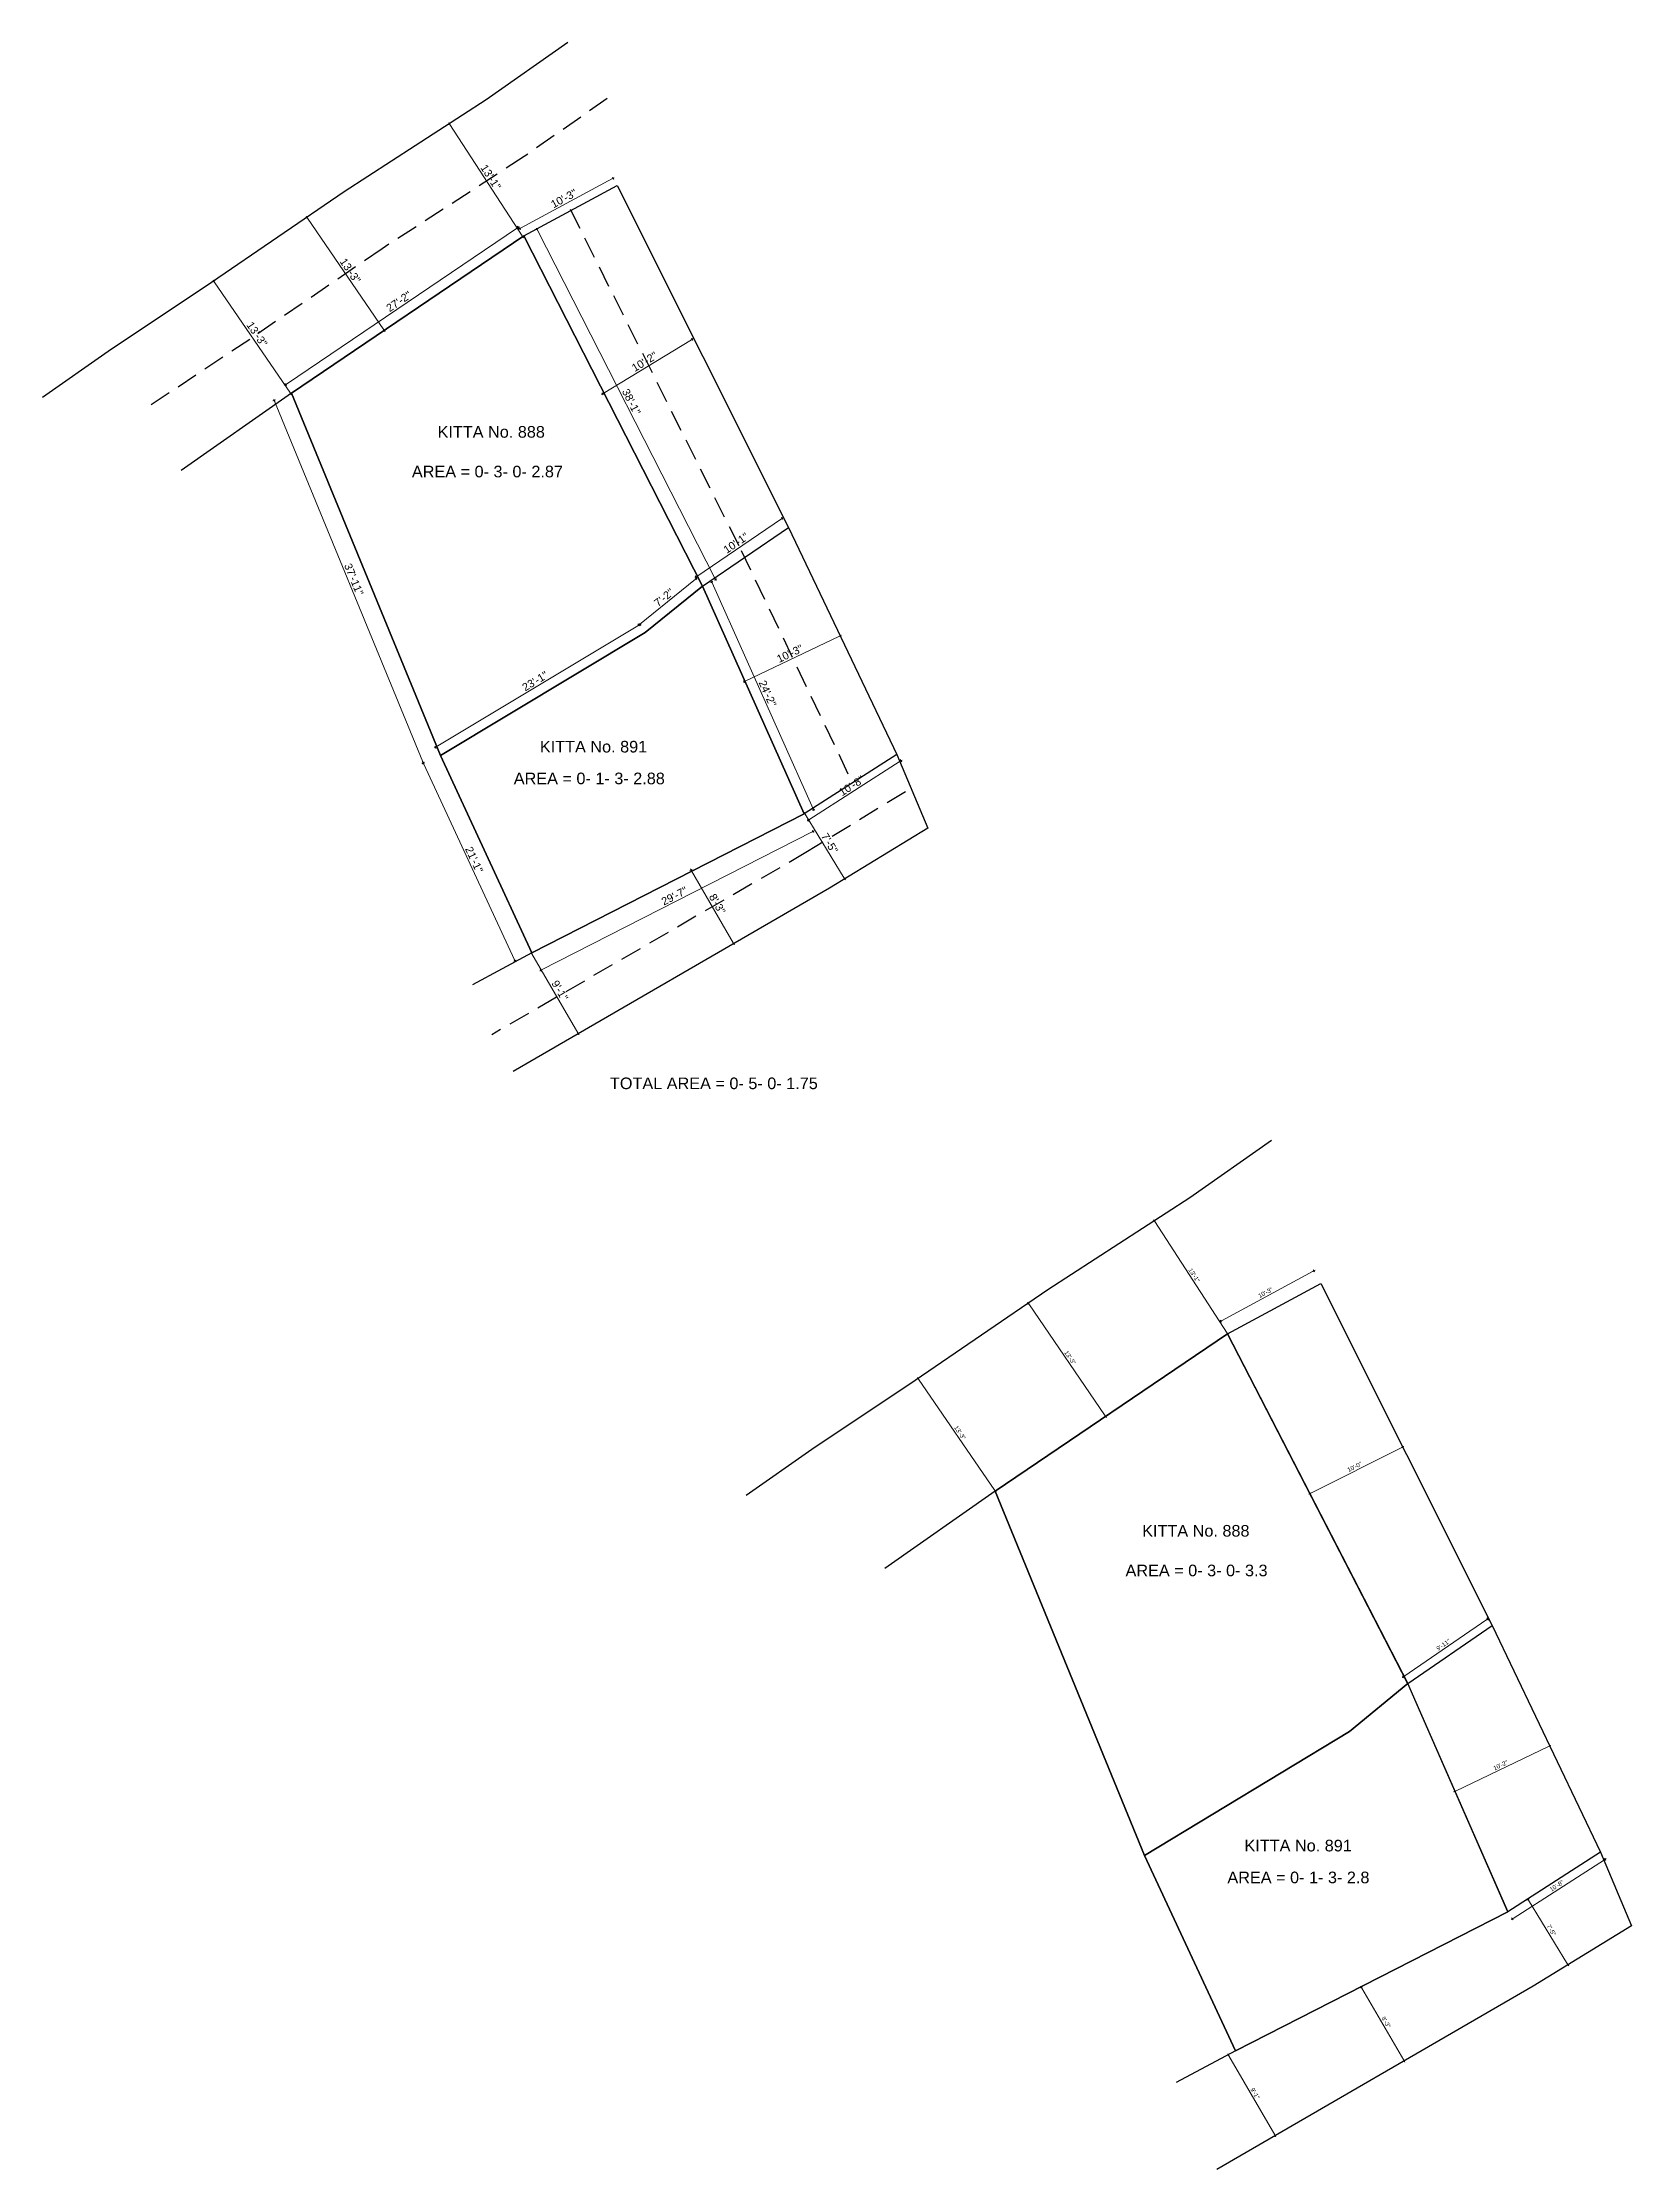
# Model space of a CAD drawing. Header units: inches. Extents: x 17428 to 39796, y 418 to 7362.
# Drawn here: x 32608 to 34455, y 2888 to 5360 of the extents above; entities that cross this region are included whole.
import ezdxf

# ---------------------------------------------------------------- set-up
doc = ezdxf.new("R2010")
doc.units = ezdxf.units.IN
doc.header["$LTSCALE"] = 0.5
doc.header["$MEASUREMENT"] = 0
doc.header["$PDMODE"] = 66
doc.linetypes.add('HIDDEN', pattern=[0.375, 0.25, -0.125])
for name, color, linetype, lineweight in [('hatch', 9, 'Continuous', 0), ('TEXT', 220, 'Continuous', 9), ('Toilet', 7, 'Continuous', 25)]:
    doc.layers.add(name, color=color, linetype=linetype, lineweight=lineweight)
doc.styles.get("Standard").update_dxf_attribs({"font": 'arial.ttf'})
doc.styles.add('style1', font='arial.ttf', dxfattribs={"height": 7})
doc.dimstyles.new('S8', dxfattribs={"dimtxt": 5, "dimasz": 1, "dimexe": 6, "dimexo": 18, "dimgap": 1.9375, "dimtad": 1, "dimdec": 0, "dimzin": 3, "dimdsep": 46, "dimlunit": 4, "dimtxsty": 'Standard', "dimblk": 'dot 2', "dimcen": 12, "dimse1": 1, "dimse2": 1, "dimclrd": 1, "dimclre": 1, "dimclrt": 256, "dimadec": 0, "dimazin": 0, "dimtfac": 0.75, "dimtdec": 0, "dimtix": 1, "dimtmove": 1, "dimatfit": 3, "dimldrblk": 'DOT', "dimfxl": 1, "dimtolj": 1, "dimtzin": 0, "dimlwd": 9, "dimlwe": 9, "dimarcsym": 0})

# ---------------------------------------------------------------- blocks, each defined once
blk = doc.blocks.new('dot1')
at = {"layer": 'hatch'}
h = blk.add_hatch(color=256, dxfattribs=at)
edge = h.paths.add_edge_path()
edge.add_arc((0, 0), 1, 0, 360)
for p, q in [((3, 0), (-3, 0)), ((0, 3), (0, -3))]:
    blk.add_line(p, q, dxfattribs=at)
blk.add_circle((0, 0), 1, dxfattribs=at)
blk = doc.blocks.new('dot 2')
at = {"layer": 'hatch', "xscale": 0.5, "yscale": 0.5, "zscale": 0.5}
blk.add_blockref('dot1', (0, 0), dxfattribs=at)
blk = doc.blocks.new('*D1028')
at = {"layer": 'Defpoints', "color": 0, "transparency": 16777216}
for p in [(33625.9, 3807.2), (33625.9, 3807.2), (33715.6, 3676.3)]:
    blk.add_point(p, dxfattribs=at)
at = {"layer": 'Toilet', "color": 1, "lineweight": 9, "transparency": 16777216}
blk.add_line((33715, 3677.1), (33626.5, 3806.4), dxfattribs=at)
for p, rotation in [((33625.9, 3807.2), 124.3843551793526), ((33715.6, 3676.3), 304.3843551793526)]:
    blk.add_blockref('dot 2', p, dxfattribs=dict(at, rotation=rotation))
at = {"layer": 'Toilet', "transparency": 16777216, "insert": (33674.5, 3744.3), "char_height": 5, "attachment_point": 5, "rotation": 304.3844}
blk.add_mtext('\\A1;13\'-3"', dxfattribs=at)
blk = doc.blocks.new('_Dot')
at = {"color": 0, "linetype": 'ByBlock', "lineweight": -2}
blk.add_line((-0.5, 0), (-1, 0), dxfattribs=at)
at = {"color": 0, "linetype": 'ByBlock', "const_width": 0.5}
blk.add_lwpolyline([(-0.25, 0, 1), (0.25, 0, 1)], format="xyb", close=True, dxfattribs=at)
blk = doc.blocks.new('*D1029')
at = {"layer": 'Defpoints', "color": 0, "transparency": 16777216}
for p in [(33900.4, 3990.5), (33900.4, 3990.5), (33985.5, 3859.1)]:
    blk.add_point(p, dxfattribs=at)
at = {"layer": 'Toilet', "color": 1, "lineweight": 9, "transparency": 16777216}
blk.add_line((33985, 3860), (33900.9, 3989.7), dxfattribs=at)
for p, rotation in [((33900.4, 3990.5), 122.9365978248454), ((33985.5, 3859.1), 302.9365978248454)]:
    blk.add_blockref('dot 2', p, dxfattribs=dict(at, rotation=rotation))
at = {"layer": 'Toilet', "transparency": 16777216, "insert": (33946.7, 3927.3), "char_height": 5, "attachment_point": 5, "rotation": 302.9366}
blk.add_mtext('\\A1;13\'-1"', dxfattribs=at)
blk = doc.blocks.new('*D1030')
at = {"layer": 'Defpoints', "color": 0, "transparency": 16777216}
for p in [(34085.9, 3932.4), (34093.8, 3917.7), (33985.5, 3859.1)]:
    blk.add_point(p, dxfattribs=at)
at = {"layer": 'Toilet', "color": 1, "lineweight": 9, "transparency": 16777216}
blk.add_line((33978.5, 3874.3), (34085, 3931.9), dxfattribs=at)
for p, rotation in [((34085.9, 3932.4), 28.38602218455089), ((33977.6, 3873.9), 208.3860221845509)]:
    blk.add_blockref('dot 2', p, dxfattribs=dict(at, rotation=rotation))
at = {"layer": 'Toilet', "transparency": 16777216, "insert": (34029.6, 3907.1), "char_height": 5, "attachment_point": 5, "rotation": 28.386}
blk.add_mtext('\\A1;10\'-3"', dxfattribs=at)
blk = doc.blocks.new('*D1032')
at = {"layer": 'Defpoints', "color": 0, "transparency": 16777216}
for p in [(34419.1, 3256.6), (34311.3, 3187.4), (34316.5, 3179.3)]:
    blk.add_point(p, dxfattribs=at)
at = {"layer": 'Toilet', "color": 1, "lineweight": 9, "transparency": 16777216}
blk.add_line((34423.5, 3247.9), (34317.4, 3179.8), dxfattribs=at)
for p, rotation in [((34424.3, 3248.4), 32.68460988456586), ((34316.5, 3179.3), 212.6846098845658)]:
    blk.add_blockref('dot 2', p, dxfattribs=dict(at, rotation=rotation))
at = {"layer": 'Toilet', "transparency": 16777216, "insert": (34368, 3217.6), "char_height": 5, "attachment_point": 5, "rotation": 32.6846}
blk.add_mtext('\\A1;10\'-8"', dxfattribs=at)
blk = doc.blocks.new('*D1033')
at = {"layer": 'Defpoints', "color": 0, "transparency": 16777216}
for p in [(34311.3, 3187.4), (34381.2, 3125.8), (34357.8, 3111.5)]:
    blk.add_point(p, dxfattribs=at)
at = {"layer": 'Toilet', "color": 1, "lineweight": 9, "transparency": 16777216}
blk.add_line((34335.2, 3200.8), (34380.6, 3126.6), dxfattribs=at)
for p, rotation in [((34334.7, 3201.7), 121.4530848704775), ((34381.2, 3125.8), 301.4530848704775)]:
    blk.add_blockref('dot 2', p, dxfattribs=dict(at, rotation=rotation))
at = {"layer": 'Toilet', "transparency": 16777216, "insert": (34361.8, 3166.1), "char_height": 5, "attachment_point": 5, "rotation": 301.4531}
blk.add_mtext('\\A1;7\'-5"', dxfattribs=at)
blk = doc.blocks.new('*D1034')
at = {"layer": 'Defpoints', "color": 0, "transparency": 16777216}
for p in [(34153.1, 3106.7), (34202.7, 3021), (34190.8, 3014.1)]:
    blk.add_point(p, dxfattribs=at)
at = {"layer": 'Toilet', "color": 1, "lineweight": 9, "transparency": 16777216}
blk.add_line((34141.6, 3098.8), (34190.3, 3014.9), dxfattribs=at)
for p, rotation in [((34141.1, 3099.7), 120.104464619362), ((34190.8, 3014.1), 300.104464619362)]:
    blk.add_blockref('dot 2', p, dxfattribs=dict(at, rotation=rotation))
at = {"layer": 'Toilet', "transparency": 16777216, "insert": (34169.8, 3059.1), "char_height": 5, "attachment_point": 5, "rotation": 300.1045}
blk.add_mtext('\\A1;8\'-3"', dxfattribs=at)
blk = doc.blocks.new('*D1036')
at = {"layer": 'Defpoints', "color": 0, "transparency": 16777216}
for p in [(33753.8, 3894.7), (33760.5, 3899.3), (33850.6, 3767.7)]:
    blk.add_point(p, dxfattribs=at)
at = {"layer": 'Toilet', "color": 1, "lineweight": 9, "transparency": 16777216}
blk.add_line((33843.3, 3763.9), (33754.4, 3893.9), dxfattribs=at)
for p, rotation in [((33753.8, 3894.7), 124.384355179352), ((33843.9, 3763.1), 304.384355179352)]:
    blk.add_blockref('dot 2', p, dxfattribs=dict(at, rotation=rotation))
at = {"layer": 'Toilet', "transparency": 16777216, "insert": (33802.5, 3831.5), "char_height": 5, "attachment_point": 5, "rotation": 304.3844}
blk.add_mtext('\\A1;13\'-3"', dxfattribs=at)
blk = doc.blocks.new('*D1037')
at = {"layer": 'Defpoints', "color": 0, "transparency": 16777216}
for p in [(34189.1, 3727.6), (34197.9, 3710.1), (34090.2, 3656.1)]:
    blk.add_point(p, dxfattribs=at)
at = {"layer": 'Toilet', "color": 1, "lineweight": 9, "transparency": 16777216}
blk.add_line((34082.3, 3674.1), (34188.2, 3727.2), dxfattribs=at)
for p, rotation in [((34189.1, 3727.6), 26.6182029647022), ((34081.4, 3673.6), 206.6182029647022)]:
    blk.add_blockref('dot 2', p, dxfattribs=dict(at, rotation=rotation))
at = {"layer": 'Toilet', "transparency": 16777216, "insert": (34133.2, 3704.6), "char_height": 5, "attachment_point": 5, "rotation": 26.6182}
blk.add_mtext('\\A1;10\'-0"', dxfattribs=at)
blk = doc.blocks.new('*D1038')
at = {"layer": 'Defpoints', "color": 0, "transparency": 16777216}
for p in [(34360, 3380.2), (34363.4, 3373), (34253.1, 3320.3)]:
    blk.add_point(p, dxfattribs=at)
at = {"layer": 'Toilet', "color": 1, "lineweight": 9, "transparency": 16777216}
blk.add_line((34250.5, 3327.8), (34359.1, 3379.8), dxfattribs=at)
for p, rotation in [((34360, 3380.2), 25.5579397609108), ((34249.6, 3327.4), 205.5579397609108)]:
    blk.add_blockref('dot 2', p, dxfattribs=dict(at, rotation=rotation))
at = {"layer": 'Toilet', "transparency": 16777216, "insert": (34302.9, 3357.8), "char_height": 5, "attachment_point": 5, "rotation": 25.5579}
blk.add_mtext('\\A1;10\'-2"', dxfattribs=at)
blk = doc.blocks.new('*D1039')
at = {"layer": 'Defpoints', "color": 0, "transparency": 16777216}
for p in [(33167.6, 5135.3), (32890.9, 4962.4), (32897.7, 4952.4)]:
    blk.add_point(p, dxfattribs=at)
at = {"layer": 'Toilet', "color": 1, "lineweight": 9, "transparency": 16777216}
blk.add_line((33160.1, 5144.7), (32891.8, 4962.9), dxfattribs=at)
for p, rotation in [((33160.9, 5145.3), 34.11344048561221), ((32890.9, 4962.4), 214.1134404856122)]:
    blk.add_blockref('dot 2', p, dxfattribs=dict(at, rotation=rotation))
at = {"layer": 'Toilet', "transparency": 16777216, "insert": (33022.3, 5059.2), "char_height": 9, "attachment_point": 5, "rotation": 34.1134}
blk.add_mtext('\\A1;27\'-2"', dxfattribs=at)
blk = doc.blocks.new('*D1040')
at = {"layer": 'Defpoints', "color": 0, "transparency": 16777216}
for p in [(32897.7, 4952.4), (33070.7, 4531.4), (33050.6, 4523.2)]:
    blk.add_point(p, dxfattribs=at)
at = {"layer": 'Toilet', "color": 1, "lineweight": 9, "transparency": 16777216}
blk.add_line((32877.9, 4943.2), (33050.2, 4524.1), dxfattribs=at)
for p, rotation in [((32877.5, 4944.1), 112.3421516687708), ((33050.6, 4523.2), 292.3421516687708)]:
    blk.add_blockref('dot 2', p, dxfattribs=dict(at, rotation=rotation))
at = {"layer": 'Toilet', "transparency": 16777216, "insert": (32970.1, 4736.1), "char_height": 9, "attachment_point": 5, "rotation": 292.3422}
blk.add_mtext('\\A1;37\'-11"', dxfattribs=at)
blk = doc.blocks.new('*D1041')
at = {"layer": 'Defpoints', "color": 0, "transparency": 16777216}
for p in [(33183, 5143.1), (33167.6, 5135.3), (33375.1, 4728.2)]:
    blk.add_point(p, dxfattribs=at)
at = {"layer": 'Toilet', "color": 1, "lineweight": 9, "transparency": 16777216}
blk.add_line((33390, 4736.9), (33183.5, 5142.2), dxfattribs=at)
for p, rotation in [((33183, 5143.1), 117.0011743103044), ((33390.5, 4736), 297.0011743103044)]:
    blk.add_blockref('dot 2', p, dxfattribs=dict(at, rotation=rotation))
at = {"layer": 'Toilet', "transparency": 16777216, "insert": (33292.6, 4942.5), "char_height": 9, "attachment_point": 5, "rotation": 297.0012}
blk.add_mtext('\\A1;38\'-1"', dxfattribs=at)
blk = doc.blocks.new('*D1042')
at = {"layer": 'Defpoints', "color": 0, "transparency": 16777216}
for p in [(33308.5, 4674.2), (33065, 4540.9), (33070.7, 4531.4)]:
    blk.add_point(p, dxfattribs=at)
at = {"layer": 'Toilet', "color": 1, "lineweight": 9, "transparency": 16777216}
blk.add_line((33301.9, 4683.1), (33065.9, 4541.4), dxfattribs=at)
for p, rotation in [((33302.8, 4683.6), 30.97471442143205), ((33065, 4540.9), 210.974714421432)]:
    blk.add_blockref('dot 2', p, dxfattribs=dict(at, rotation=rotation))
at = {"layer": 'Toilet', "transparency": 16777216, "insert": (33180.6, 4617.8), "char_height": 9, "attachment_point": 5, "rotation": 30.9747}
blk.add_mtext('\\A1;23\'-1"', dxfattribs=at)
blk = doc.blocks.new('*D1043')
at = {"layer": 'Defpoints', "color": 0, "transparency": 16777216}
for p in [(33375.1, 4728.2), (33301.2, 4683.1), (33308.5, 4674.2)]:
    blk.add_point(p, dxfattribs=at)
at = {"layer": 'Toilet', "color": 1, "lineweight": 9, "transparency": 16777216}
blk.add_line((33367.1, 4736.5), (33302, 4683.7), dxfattribs=at)
for p, rotation in [((33367.9, 4737.1), 39.01182956713036), ((33301.2, 4683.1), 219.0118295671304)]:
    blk.add_blockref('dot 2', p, dxfattribs=dict(at, rotation=rotation))
at = {"layer": 'Toilet', "transparency": 16777216, "insert": (33330.5, 4715.1), "char_height": 9, "attachment_point": 5, "rotation": 39.0118}
blk.add_mtext('\\A1;7\'-2"', dxfattribs=at)
blk = doc.blocks.new('*D1046')
at = {"layer": 'Defpoints', "color": 0, "transparency": 16777216}
for p in [(33375.1, 4728.2), (33386, 4733), (33493.4, 4463.5)]:
    blk.add_point(p, dxfattribs=at)
at = {"layer": 'Toilet', "color": 1, "lineweight": 9, "transparency": 16777216}
blk.add_line((33503.9, 4469.3), (33386.4, 4732.1), dxfattribs=at)
for p, rotation in [((33386, 4733), 114.0948114826625), ((33504.3, 4468.4), 294.0948114826625)]:
    blk.add_blockref('dot 2', p, dxfattribs=dict(at, rotation=rotation))
at = {"layer": 'Toilet', "transparency": 16777216, "insert": (33451, 4603.4), "char_height": 9, "attachment_point": 5, "rotation": 294.0948}
blk.add_mtext('\\A1;24\'-2"', dxfattribs=at)
blk = doc.blocks.new('*D1047')
at = {"layer": 'Defpoints', "color": 0, "transparency": 16777216}
for p in [(32807.3, 5082.8), (32808.1, 5083.4), (32897.7, 4952.4)]:
    blk.add_point(p, dxfattribs=at)
at = {"layer": 'Toilet', "color": 1, "lineweight": 9, "transparency": 16777216}
blk.add_line((32896.3, 4952.7), (32807.8, 5082), dxfattribs=at)
for p, rotation in [((32807.3, 5082.8), 124.3843551793525), ((32896.9, 4951.9), 304.3843551793525)]:
    blk.add_blockref('dot 2', p, dxfattribs=dict(at, rotation=rotation))
at = {"layer": 'Toilet', "transparency": 16777216, "insert": (32857.5, 5021.1), "char_height": 9, "attachment_point": 5, "rotation": 304.3844}
blk.add_mtext('\\A1;13\'-3"', dxfattribs=at)
blk = doc.blocks.new('*D1048')
at = {"layer": 'Defpoints', "color": 0, "transparency": 16777216}
for p in [(33081.2, 5265.8), (33082.5, 5266.7), (33167.6, 5135.3)]:
    blk.add_point(p, dxfattribs=at)
at = {"layer": 'Toilet', "color": 1, "lineweight": 9, "transparency": 16777216}
blk.add_line((33165.8, 5135.3), (33081.7, 5265), dxfattribs=at)
for p, rotation in [((33081.2, 5265.8), 122.9365978248455), ((33166.3, 5134.4), 302.9365978248455)]:
    blk.add_blockref('dot 2', p, dxfattribs=dict(at, rotation=rotation))
at = {"layer": 'Toilet', "transparency": 16777216, "insert": (33129.2, 5203.7), "char_height": 9, "attachment_point": 5, "rotation": 302.9366}
blk.add_mtext('\\A1;13\'-1"', dxfattribs=at)
blk = doc.blocks.new('*D1049')
at = {"layer": 'Defpoints', "color": 0, "transparency": 16777216}
for p in [(33271.4, 5202.3), (33276, 5193.8), (33167.6, 5135.3)]:
    blk.add_point(p, dxfattribs=at)
at = {"layer": 'Toilet', "color": 1, "lineweight": 9, "transparency": 16777216}
blk.add_line((33163.9, 5144.3), (33270.5, 5201.9), dxfattribs=at)
for p, rotation in [((33271.4, 5202.3), 28.38602218455089), ((33163, 5143.8), 208.3860221845509)]:
    blk.add_blockref('dot 2', p, dxfattribs=dict(at, rotation=rotation))
at = {"layer": 'Toilet', "transparency": 16777216, "insert": (33214.1, 5178.8), "char_height": 9, "attachment_point": 5, "rotation": 28.386}
blk.add_mtext('\\A1;10\'-3"', dxfattribs=at)
blk = doc.blocks.new('*D1050')
at = {"layer": 'Defpoints', "color": 0, "transparency": 16777216}
for p in [(33363.3, 5015.2), (33375.5, 4995.1), (33271.4, 4931.7)]:
    blk.add_point(p, dxfattribs=at)
at = {"layer": 'Toilet', "color": 1, "lineweight": 9, "transparency": 16777216}
blk.add_line((33260, 4952.3), (33362.5, 5014.7), dxfattribs=at)
for p, rotation in [((33363.3, 5015.2), 31.32545577996331), ((33259.2, 4951.8), 211.3254557799633)]:
    blk.add_blockref('dot 2', p, dxfattribs=dict(at, rotation=rotation))
at = {"layer": 'Toilet', "transparency": 16777216, "insert": (33307.9, 4989.1), "char_height": 9, "attachment_point": 5, "rotation": 31.3255}
blk.add_mtext('\\A1;10\'-2"', dxfattribs=at)
blk = doc.blocks.new('*D1051')
at = {"layer": 'Defpoints', "color": 0, "transparency": 16777216}
for p in [(33467.8, 4807.1), (33475.1, 4796.4), (33375.1, 4728.2)]:
    blk.add_point(p, dxfattribs=at)
at = {"layer": 'Toilet', "color": 1, "lineweight": 9, "transparency": 16777216}
blk.add_line((33368.7, 4739.4), (33467, 4806.5), dxfattribs=at)
for p, rotation in [((33467.8, 4807.1), 34.31401914165441), ((33367.8, 4738.8), 214.3140191416544)]:
    blk.add_blockref('dot 2', p, dxfattribs=dict(at, rotation=rotation))
at = {"layer": 'Toilet', "transparency": 16777216, "insert": (33414.2, 4778.3), "char_height": 9, "attachment_point": 5, "rotation": 34.314}
blk.add_mtext('\\A1;10\'-1"', dxfattribs=at)
blk = doc.blocks.new('*D1052')
at = {"layer": 'Defpoints', "color": 0, "transparency": 16777216}
for p in [(33535.3, 4670.5), (33545.6, 4649.1), (33434.3, 4595.8)]:
    blk.add_point(p, dxfattribs=at)
at = {"layer": 'Toilet', "color": 1, "lineweight": 9, "transparency": 16777216}
blk.add_line((33424.9, 4617.7), (33534.4, 4670.1), dxfattribs=at)
for p, rotation in [((33535.3, 4670.5), 25.55793976090952), ((33424, 4617.3), 205.5579397609095)]:
    blk.add_blockref('dot 2', p, dxfattribs=dict(at, rotation=rotation))
at = {"layer": 'Toilet', "transparency": 16777216, "insert": (33476.8, 4649.8), "char_height": 9, "attachment_point": 5, "rotation": 25.5579}
blk.add_mtext('\\A1;10\'-3"', dxfattribs=at)
blk = doc.blocks.new('*D1053')
at = {"layer": 'Defpoints', "color": 0, "transparency": 16777216}
for p in [(33601.2, 4532.7), (33493.4, 4463.5), (33498.2, 4456.1)]:
    blk.add_point(p, dxfattribs=at)
at = {"layer": 'Toilet', "color": 1, "lineweight": 9, "transparency": 16777216}
blk.add_line((33605.1, 4524.8), (33499, 4456.7), dxfattribs=at)
for p, rotation in [((33606, 4525.3), 32.68460988456586), ((33498.2, 4456.1), 212.6846098845658)]:
    blk.add_blockref('dot 2', p, dxfattribs=dict(at, rotation=rotation))
at = {"layer": 'Toilet', "transparency": 16777216, "insert": (33548.6, 4496.2), "char_height": 9, "attachment_point": 5, "rotation": 32.6846}
blk.add_mtext('\\A1;10\'-8"', dxfattribs=at)
blk = doc.blocks.new('*D1054')
at = {"layer": 'Defpoints', "color": 0, "transparency": 16777216}
for p in [(33493.4, 4463.5), (33539.9, 4387.6), (33540.6, 4388.1)]:
    blk.add_point(p, dxfattribs=at)
at = {"layer": 'Toilet', "color": 1, "lineweight": 9, "transparency": 16777216}
blk.add_line((33494.7, 4463.1), (33540.1, 4388.9), dxfattribs=at)
for p, rotation in [((33494.2, 4464), 121.4530848704777), ((33540.6, 4388.1), 301.4530848704777)]:
    blk.add_blockref('dot 2', p, dxfattribs=dict(at, rotation=rotation))
at = {"layer": 'Toilet', "transparency": 16777216, "insert": (33523, 4429.4), "char_height": 9, "attachment_point": 5, "rotation": 301.4531}
blk.add_mtext('\\A1;7\'-5"', dxfattribs=at)
blk = doc.blocks.new('*D1055')
at = {"layer": 'Defpoints', "color": 0, "transparency": 16777216}
for p in [(33335.2, 4382.8), (33411.7, 4312.7), (33384.9, 4297.2)]:
    blk.add_point(p, dxfattribs=at)
at = {"layer": 'Toilet', "color": 1, "lineweight": 9, "transparency": 16777216}
blk.add_line((33362.5, 4397.5), (33411.1, 4313.6), dxfattribs=at)
for p, rotation in [((33362, 4398.3), 120.1044646193619), ((33411.7, 4312.7), 300.1044646193619)]:
    blk.add_blockref('dot 2', p, dxfattribs=dict(at, rotation=rotation))
at = {"layer": 'Toilet', "transparency": 16777216, "insert": (33392.5, 4358.8), "char_height": 9, "attachment_point": 5, "rotation": 300.1045}
blk.add_mtext('\\A1;8\'-3"', dxfattribs=at)
blk = doc.blocks.new('*D1056')
at = {"layer": 'Defpoints', "color": 0, "transparency": 16777216}
for p in [(33177, 4302.1), (33231, 4208), (33231.4, 4208.2)]:
    blk.add_point(p, dxfattribs=at)
at = {"layer": 'Toilet', "color": 1, "lineweight": 9, "transparency": 16777216}
blk.add_line((33177.1, 4301), (33230.5, 4208.9), dxfattribs=at)
for p, rotation in [((33176.6, 4301.9), 120.104464619357), ((33231, 4208), 300.104464619357)]:
    blk.add_blockref('dot 2', p, dxfattribs=dict(at, rotation=rotation))
at = {"layer": 'Toilet', "transparency": 16777216, "insert": (33209.5, 4258.2), "char_height": 9, "attachment_point": 5, "rotation": 300.1045}
blk.add_mtext('\\A1;9\'-1"', dxfattribs=at)
blk = doc.blocks.new('*D1057')
at = {"layer": 'Defpoints', "color": 0, "transparency": 16777216}
for p in [(32942.6, 5175.5), (32915.5, 5156.9), (33032.7, 5043.9)]:
    blk.add_point(p, dxfattribs=at)
at = {"layer": 'Toilet', "color": 1, "lineweight": 9, "transparency": 16777216}
blk.add_line((33005, 5026.1), (32916.1, 5156.1), dxfattribs=at)
for p, rotation in [((32915.5, 5156.9), 124.3843551793521), ((33005.6, 5025.3), 304.3843551793521)]:
    blk.add_blockref('dot 2', p, dxfattribs=dict(at, rotation=rotation))
at = {"layer": 'Toilet', "transparency": 16777216, "insert": (32965.9, 5094.8), "char_height": 9, "attachment_point": 5, "rotation": 304.3844}
blk.add_mtext('\\A1;13\'-3"', dxfattribs=at)

msp = doc.modelspace()

# ---------------------------------------------------------------- linework, layer by layer
at = {"layer": 'Toilet'}
for p, q in [((33218.7, 5360.1), (33123.8, 5293.4)), ((33123.8, 5293.4), (32958.9, 5186.6)), ((33167.6, 5135.3), (33276, 5193.8)), ((33276, 5193.8), (33475.1, 4796.4)), ((32958.9, 5186.6), (32804.5, 5081)), ((32804.5, 5081), (32684.4, 5001)), ((32684.4, 5001), (32608.3, 4947.5)), ((32897.7, 4952.4), (32769.4, 4862.6)), ((33375.1, 4728.2), (33475.1, 4796.4)), ((33475.1, 4796.4), (33601.2, 4532.7)), ((33601.2, 4532.7), (33493.4, 4463.5)), ((33601.2, 4532.7), (33637, 4447)), ((33637, 4447), (33522.8, 4377.2)), ((33522.8, 4377.2), (33155.3, 4164.1)), ((33177, 4302.1), (33107.9, 4265)), ((34036.6, 4083.9), (33941.7, 4017.3)), ((33941.7, 4017.3), (33776.8, 3910.4)), ((33776.8, 3910.4), (33622.4, 3804.8)), ((33622.4, 3804.8), (33502.3, 3724.9)), ((33502.3, 3724.9), (33426.2, 3671.4)), ((33715.6, 3676.3), (33587.3, 3586.5)), ((34194.9, 3452.9), (34293, 3520.3)), ((34419.1, 3256.6), (34454.9, 3170.9)), ((34454.9, 3170.9), (34340.7, 3101)), ((34340.7, 3101), (33973.2, 2887.9)), ((33994.9, 3025.9), (33925.8, 2988.9))]:
    msp.add_line(p, q, dxfattribs=at)
at = {"layer": 'Toilet', "linetype": 'HIDDEN', "ltscale": 200}
for p, q in [((33264.4, 5295), (33168.2, 5227.5)), ((33168.2, 5227.5), (33002.9, 5120.4)), ((33221.4, 5166.5), (33420.3, 4769.6)), ((33002.9, 5120.4), (32849, 5015.1)), ((32849, 5015.1), (32728.5, 4934.9)), ((33420.3, 4769.6), (33546.2, 4506.4)), ((33611.2, 4489.3), (33497.5, 4419.7)), ((33497.5, 4419.7), (33130.4, 4206.9))]:
    msp.add_line(p, q, dxfattribs=at)
at = {"layer": 'Toilet'}
for points in [[(33167.6, 5135.3), (33375.1, 4728.2), (33308.5, 4674.2), (33070.7, 4531.4), (32897.7, 4952.4)], [(33167.6, 5135.3), (32897.7, 4952.4), (33070.7, 4531.4), (33308.5, 4674.2), (33375.1, 4728.2)], [(33375.1, 4728.2), (33308.5, 4674.2), (33070.7, 4531.4), (33177, 4302.1), (33493.4, 4463.5)], [(33985.5, 3859.1), (34194.9, 3452.9), (34127.3, 3396.8), (33889, 3253), (33715.6, 3676.3)], [(33985.5, 3859.1), (33715.6, 3676.3), (33889, 3253), (34127.3, 3396.8), (34194.9, 3452.8), (34194.8, 3453.1)], [(34194.9, 3452.8), (34127.3, 3396.8), (33889, 3253), (33994.9, 3025.9), (34311.3, 3187.4)]]:
    msp.add_lwpolyline(points, close=True, dxfattribs=at)
for points in [[(33375.1, 4728.2), (33493.4, 4463.5), (33177, 4302.1), (33070.7, 4531.4)], [(33985.5, 3859.1), (34093.8, 3917.7), (34293, 3520.3), (34419.1, 3256.6), (34311.3, 3187.4)], [(34194.8, 3453.1), (34311.3, 3187.4), (33994.9, 3025.9), (33889, 3253)]]:
    msp.add_lwpolyline(points, dxfattribs=at)

# ---------------------------------------------------------------- texts
at = {"layer": 'TEXT', "linetype": 'Continuous', "ltscale": 48, "char_height": 9, "attachment_point": 3, "style": 'style1'}
for s, insert, width in [('{\\H1.5x;\\C7;KITTA No. 888}', (33192.1, 4914.3), 164.32), ('{\\fArial TUR|b0|i0|c162|p34;\\H1.5x;\\C7;AREA\\fArial TUR|b0|i0|c0|p34; = 0- 3- 0- 2.87}', (33213.1, 4868.2), 182.116), ('{\\fArial TUR|b0|i0|c162|p34;\\H1.5x;\\C7;KITTA No. \\fArial TUR|b0|i0|c0|p34;891}', (33311, 4548.4), 164.32), ('{\\fArial TUR|b0|i0|c162|p34;\\H1.5x;\\C7;AREA\\fArial TUR|b0|i0|c0|p34; = 0- 1- 3- 2.88}', (33331.5, 4511.5), 184.342), ('{\\fArial TUR|b0|i0|c162|p34;\\H1.5x;\\C7;TOTAL AREA = 0- \\fArial TUR|b0|i0|c0|p34;5\\fArial TUR|b0|i0|c162|p34;- 0- \\fArial TUR|b0|i0|c0|p34;1.75}', (33509.3, 4157.1), 254.652), ('{\\H1.5x;\\C7;KITTA No. 888}', (34011, 3637), 164.32), ('{\\fArial TUR|b0|i0|c162|p34;\\H1.5x;\\C7;AREA\\fArial TUR|b0|i0|c0|p34; = 0- 3- 0- 3.3}', (34032, 3590.9), 164.32), ('{\\fArial TUR|b0|i0|c162|p34;\\H1.5x;\\C7;KITTA No. \\fArial TUR|b0|i0|c0|p34;891}', (34129.9, 3271.1), 164.32), ('{\\fArial TUR|b0|i0|c162|p34;\\H1.5x;\\C7;AREA\\fArial TUR|b0|i0|c0|p34; = 0- 1- 3- 2.8}', (34150.4, 3234.1), 164.32)]:
    msp.add_mtext(s, dxfattribs=dict(at, insert=insert, width=width))

# ---------------------------------------------------------------- dimensions: what is measured, and where the dimension line sits
at = {"layer": 'Toilet'}
for p1, p2, distance, override, picture, middle in [((33167.6, 5135.3), (33082.5, 5266.7), 1.6, {"dimtxt": 9, "dimfxl": 2, "dimfxlon": 1, "dimarcsym": 1}, '*D1048', (33129.2, 5203.7)), ((33167.6, 5135.3), (33276, 5193.8), 9.7, {"dimtxt": 9, "dimfxl": 2, "dimfxlon": 1, "dimarcsym": 1}, '*D1049', (33214.1, 5178.8)), ((33032.7, 5043.9), (32942.6, 5175.5), 32.8, {"dimtxt": 9, "dimfxl": 2, "dimfxlon": 1, "dimarcsym": 1}, '*D1057', (32965.9, 5094.8)), ((33167.6, 5135.3), (32897.7, 4952.4), -12, {"dimtxt": 9, "dimfxl": 2, "dimfxlon": 1, "dimarcsym": 1}, '*D1039', (33022.3, 5059.2)), ((33375.1, 4728.2), (33167.6, 5135.3), -17.3, {"dimtxt": 9, "dimfxl": 2, "dimfxlon": 1, "dimarcsym": 1}, '*D1041', (33292.6, 4942.5)), ((32897.7, 4952.4), (32808.1, 5083.4), 1, {"dimtxt": 9, "dimfxl": 2, "dimfxlon": 1, "dimarcsym": 1}, '*D1047', (32857.5, 5021.1)), ((33271.4, 4931.7), (33375.5, 4995.1), 23.5, {"dimtxt": 9, "dimfxl": 2, "dimfxlon": 1, "dimarcsym": 1}, '*D1050', (33307.9, 4989.1)), ((32897.7, 4952.4), (33070.7, 4531.4), -21.8, {"dimtxt": 9, "dimfxl": 2, "dimfxlon": 1, "dimarcsym": 1}, '*D1040', (32970.1, 4736.1)), ((33375.1, 4728.2), (33475.1, 4796.4), 12.9, {"dimtxt": 9, "dimfxl": 2, "dimfxlon": 1, "dimarcsym": 1}, '*D1051', (33414.2, 4778.3)), ((33375.1, 4728.2), (33308.5, 4674.2), -11.5, {"dimtxt": 9, "dimfxl": 2, "dimfxlon": 1, "dimarcsym": 1}, '*D1043', (33330.5, 4715.1)), ((33493.4, 4463.5), (33375.1, 4728.2), -11.9, {"dimtxt": 9, "dimfxl": 2, "dimfxlon": 1, "dimarcsym": 1}, '*D1046', (33451, 4603.4)), ((33308.5, 4674.2), (33070.7, 4531.4), -11, {"dimtxt": 9, "dimfxl": 2, "dimfxlon": 1, "dimarcsym": 1}, '*D1042', (33180.6, 4617.8)), ((33434.3, 4595.8), (33545.6, 4649.1), 23.8, {"dimtxt": 9, "dimfxl": 2, "dimfxlon": 1, "dimarcsym": 1}, '*D1052', (33476.8, 4649.8)), ((33601.2, 4532.7), (33493.4, 4463.5), 8.8, {"dimtxt": 9, "dimfxl": 2, "dimfxlon": 1, "dimarcsym": 1}, '*D1053', (33548.6, 4496.2)), ((33493.4, 4463.5), (33539.9, 4387.6), 0.9, {"dimtxt": 9, "dimfxl": 2, "dimfxlon": 1, "dimarcsym": 1}, '*D1054', (33523, 4429.4)), ((33335.2, 4382.8), (33384.9, 4297.2), 31, {"dimtxt": 9, "dimfxl": 2, "dimfxlon": 1, "dimarcsym": 1}, '*D1055', (33392.5, 4358.8)), ((33177, 4302.1), (33231.4, 4208.2), -0.4, {"dimtxt": 9, "dimfxl": 2, "dimfxlon": 1, "dimarcsym": 1}, '*D1056', (33209.5, 4258.2)), ((33985.5, 3859.1), (33900.4, 3990.5), 0, {"dimfxl": 2, "dimfxlon": 1, "dimarcsym": 1}, '*D1029', (33946.7, 3927.3)), ((33985.5, 3859.1), (34093.8, 3917.7), 16.7, {"dimfxl": 2, "dimfxlon": 1, "dimarcsym": 1}, '*D1030', (34029.6, 3907.1)), ((33850.6, 3767.7), (33760.5, 3899.3), 8.1, {"dimfxl": 2, "dimfxlon": 1, "dimarcsym": 1}, '*D1036', (33802.5, 3831.5)), ((33715.6, 3676.3), (33625.9, 3807.2), 0, {"dimfxl": 2, "dimfxlon": 1, "dimarcsym": 1}, '*D1028', (33674.5, 3744.3)), ((34090.2, 3656.1), (34197.9, 3710.1), 19.6, {"dimfxl": 2, "dimfxlon": 1, "dimarcsym": 1}, '*D1037', (34133.2, 3704.6)), ((34253.1, 3320.3), (34363.4, 3373), 7.9, {"dimfxl": 2, "dimfxlon": 1, "dimarcsym": 1}, '*D1038', (34302.9, 3357.8)), ((34419.1, 3256.6), (34311.3, 3187.4), 9.7, {"dimfxl": 2, "dimfxlon": 1, "dimarcsym": 1}, '*D1032', (34368, 3217.6)), ((34311.3, 3187.4), (34357.8, 3111.5), 27.4, {"dimfxl": 2, "dimfxlon": 1, "dimarcsym": 1}, '*D1033', (34361.8, 3166.1)), ((34153.1, 3106.7), (34202.7, 3021), -13.9, {"dimfxl": 2, "dimfxlon": 1, "dimarcsym": 1}, '*D1034', (34169.8, 3059.1))]:
    dim = msp.add_aligned_dim(p1=p1, p2=p2, distance=distance, dimstyle='S8', override=override, dxfattribs=at)
    dim.commit()
    dim.dimension.update_dxf_attribs({"geometry": picture, "text_midpoint": middle})
for p1, p2, distance, override in [((33070.7, 4531.4), (33177, 4302.1), -21.8, {"dimtxt": 9, "dimfxl": 2, "dimfxlon": 1, "dimarcsym": 1}), ((33177, 4302.1), (33493.4, 4463.5), -22.9, {"dimtxt": 9, "dimfxl": 2, "dimfxlon": 1, "dimarcsym": 1}), ((34194.9, 3452.9), (34293, 3520.3), 9.1, {"dimfxl": 2, "dimfxlon": 1, "dimarcsym": 1}), ((33994.8745, 3025.9294), (34049.2979, 2932.0608), -9.762, {"dimfxl": 2, "dimfxlon": 1, "dimarcsym": 1})]:
    msp.add_aligned_dim(p1=p1, p2=p2, distance=distance, dimstyle='S8', override=override, dxfattribs=at).render()

doc.saveas('drawing.dxf')
